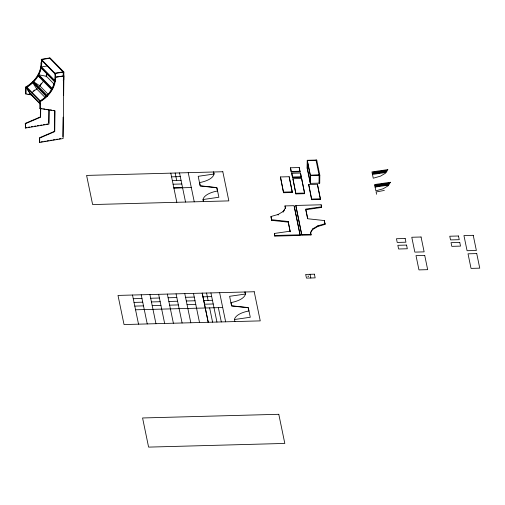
<?xml version="1.0" encoding="UTF-8"?>
<svg xmlns="http://www.w3.org/2000/svg" width="505" height="505" viewBox="0 0 505 505"><rect width="100%" height="100%" fill="white"/><g stroke="black" fill="none" stroke-linecap="round" stroke-linejoin="round"><path stroke-width="0.76" d="M49.162 110.033L48.985 124.116L25.515 128.03L25.3 123.371L40.337 116.926L40.444 108.461M41.258 62.942L40.993 62.67C41.479 72.916 34.302 82.006 25.787 86.98L25.704 93.873L31.922 95.06M25.515 128.03L25.3 123.371M25.97 94.145L26.052 87.251C35.899 81.76 42.767 70.807 41.303 59.344L50.008 57.886L63.87 72.032L63.775 79.96L63.138 80.068M53.233 110.336L54.723 110.563L54.464 131.344L39.434 137.789L39.642 142.448L63.119 138.534L63.883 75.939L55.121 77.082L55.386 77.353C55.872 87.605 48.695 96.689 40.185 101.663L40.097 108.562L54.988 110.841L54.736 131.616L39.699 138.061L39.642 142.448M40.097 108.562L39.914 101.391C49.761 95.906 56.629 84.954 55.165 73.484L41.303 59.344M25.572 123.643L40.602 117.198L40.716 107.969M48.733 123.062L48.89 109.762M63.188 75.744L63.232 72.139L49.37 57.993M62.866 136.697L63.106 117.135M63.378 95.224L63.617 75.668M270.964 216.512L271.621 220.35L288.216 222.137L290.217 231.808L288.229 221.506L271.627 219.719L270.964 216.512L278.129 214.461L283.147 211.481L285.407 207.934L284.99 205.92L294.169 205.674L300.185 235.437L274.84 236.125L274.423 233.455L290.224 231.183M271.621 220.35L271.627 219.719M274.84 236.125L274.423 233.455M278.122 215.086L278.129 214.461M280.445 176.952L283.57 192.733L292.281 192.493L292.294 191.868L289.157 176.718L280.445 176.952L283.57 192.733M283.147 211.481L283.141 212.113L284.65 209.745M284.99 205.92L285.401 208.559L285.407 207.934M288.216 222.137L288.229 221.506M289.157 176.718L292.281 192.493M290.508 167.78L291.265 172.098L299.976 171.864L299.983 171.239L299.219 167.546L290.508 167.78L291.265 172.098M291.783 173.303L292.54 177.621L301.258 177.388L301.264 176.763L300.5 173.07L291.783 173.303L292.54 177.621M292.906 178.713L295.911 193.914L304.622 193.674L304.629 193.049L301.618 178.48L292.906 178.713L295.911 193.914M295.804 205.459L301.82 235.229L310.992 234.983L310.588 232.338L312.848 228.79L317.866 225.811L325.031 223.766L324.368 220.552L307.766 218.766L305.771 209.095L321.571 206.823L321.148 204.777L295.804 205.459L301.82 235.229M299.219 167.546L299.976 171.864M300.5 173.07L301.258 177.388M301.618 178.48L304.622 193.674M307.28 160.293L307.185 168.222L310.316 183.372L319.722 183.119L319.816 175.191L316.685 160.041L307.28 160.293L310.417 175.443L310.316 183.372M307.248 168.512L307.343 160.584L316.061 160.35M308.688 184.476L311.692 199.677L320.41 199.437L320.416 198.812L317.405 184.243L308.688 184.476L311.692 199.677M310.259 183.081L310.354 175.153L319.072 174.919M310.992 234.983L310.588 232.338M310.575 232.963L312.848 228.79M316.667 161.48L316.685 160.041M317.405 184.243L320.41 199.437M312.841 229.415L317.86 226.436L317.866 225.811M319.034 183.138L319.128 175.21L315.997 160.06M321.148 204.777L321.565 207.448L305.759 209.72L307.608 218.646M321.565 207.448L321.571 206.823M324.362 221.177L324.368 220.552M317.86 226.436L325.024 224.39L325.031 223.766M376.118 186.257L387.909 184.59L376.174 186.294M46.163 75.908L46.94 73.749M46.17 76.899L47.205 74.02M373.252 172.363L386.205 170.538L373.258 172.369M39.649 85.604L41.404 83.293M39.478 86.456L43.424 81.254M33.526 90.881L34.7 90.023M30.83 93.311L30.268 93.715L26.323 87.523C36.171 82.031 43.039 71.079 41.568 59.615L49.642 58.264M31.443 92.857L37.307 88.583M39.649 101.12C49.496 95.634 56.364 84.682 54.9 73.212L62.967 71.868M384.349 190.429L376.111 191.969L376.585 194.28M47.35 65.934L41.479 66.912L54.805 80.516M55.165 73.484L63.87 72.032M55.386 77.353L63.883 75.939M25.25 127.759L26.765 127.506M28.28 127.254L29.795 127.001M31.31 126.749L32.819 126.496M34.334 126.244L35.849 125.991M37.364 125.739L38.879 125.486M40.394 125.234L41.909 124.981M43.424 124.729L44.939 124.476M46.447 124.224L47.962 123.971M40.892 141.924L42.407 141.671M43.922 141.419L45.437 141.166M46.952 140.914L48.467 140.661M49.976 140.409L51.491 140.156M53.006 139.904L54.521 139.651M56.036 139.399L57.551 139.146M59.066 138.894L60.581 138.641M372.223 173.158L386.899 171.05M372.482 174.421L385.99 172.476M374.836 185.802L389.513 183.687M375.095 187.058L388.604 185.114M308.707 167.849L307.255 167.887L310.266 182.457M291.271 171.473L299.983 171.239M171.567 176.838L180.279 176.605M310.417 175.443L319.816 175.191M292.546 176.996L301.264 176.763M172.331 180.531L181.042 180.298M173.089 184.224L181.806 183.99M173.853 187.917L182.57 187.677M173.871 188.011L191.307 187.538M283.576 192.102L292.294 191.868M295.917 193.282L304.629 193.049M311.705 199.052L320.416 198.812M301.826 234.604L311.004 234.358M274.846 235.494L300.191 234.812M133.257 298.72L141.974 298.48M150.692 298.247L159.397 298.013M168.121 297.78L176.832 297.54M185.537 297.306L194.248 297.073M202.972 296.839L211.683 296.605M134.021 302.407L142.738 302.173M151.456 301.94L160.161 301.706M168.885 301.466L177.596 301.232M186.301 300.999L195.012 300.765M203.736 300.532L212.447 300.292M134.785 306.099L143.502 305.866M152.213 305.632L160.918 305.392M169.642 305.159L178.36 304.925M187.065 304.692L195.776 304.458M204.493 304.218L213.211 303.985M135.548 309.792L222.711 307.539M27.939 94.214L29.423 94.441M39.832 108.291L42.066 108.632M43.556 108.859L45.04 109.086M46.529 109.314L48.764 109.654M50.254 109.882L51.744 110.109M375.941 185.045L388.818 183.176L375.865 185.007M40.04 77.221L38.203 76.002L51.535 89.6M41.562 60.24L54.887 73.837M40.937 66.995L55.335 81.684M41.246 68.169L54.578 81.766M53.858 83.893L46.397 76.274L38.847 74.828L52.173 88.425M38.09 74.91L52.482 89.593M48.423 94.612L39.895 85.907L33.772 81.842L47.104 95.445M32.825 81.848L47.217 96.537M46.132 96.398L32.8 82.795L36.751 88.987L45.286 97.692M40.204 100.716L26.879 87.119L27.668 88.356M25.787 86.98L40.185 101.663M30.003 93.444L40.4 104.049M39.914 103.721L30.319 93.93L26.052 87.251M319.406 181.604L319.722 183.119M324.494 221.821L325.024 224.39M307.337 161.209L310.348 175.778M310.045 274.303L310.809 277.996M294.156 206.299L300.185 235.437M245.045 291.991L245.462 294.005A25.193 10.649 0.7 0 1 231.019 302.583L231.681 305.796L248.283 307.577L250.278 317.254L234.478 319.526L234.901 321.571M244.982 291.991L245.405 294.036L229.605 296.309L231.599 305.98L248.201 307.766L248.864 310.979A25.193 10.649 0.7 0 0 234.421 319.551M213.64 171.99L214.057 174.01A25.193 10.649 0.7 0 1 199.614 182.589L200.277 185.796L216.879 187.582L218.873 197.253L203.073 199.525L203.496 201.571M213.577 171.997L214 174.036L198.2 176.314L200.195 185.985L216.796 187.772L217.459 190.978A25.193 10.649 0.7 0 0 203.016 199.557L203.433 201.571M219.637 292.679L225.659 321.818M218.349 307.659L221.304 321.938M188.232 172.678L194.255 201.823M210.92 292.913L216.948 322.051M206.564 293.026L208.092 300.412M209.638 307.892L212.592 322.171M179.515 172.912L185.543 202.057M175.159 173.032L176.687 180.411M170.804 173.152L176.826 202.29M193.491 293.38L199.513 322.525M184.773 293.613L190.808 322.758M176.068 293.853L182.097 322.992M167.344 294.087L173.379 323.225M158.633 294.32L164.655 323.465M149.916 294.554L155.95 323.699M141.211 294.794L147.239 323.932M132.499 295.027L138.522 324.166M308.018 276.191L308.479 276.222L308.069 276.147M385.296 171.952L373.504 173.594L385.296 171.952M387.808 169.623L385.561 173.152L380.543 176.131L373.264 178.208L371.958 171.902L387.808 169.623M390.422 182.267L388.175 185.789L383.156 188.769L375.878 190.852L374.571 184.546L390.422 182.267M222.819 171.744L86.595 175.418L92.623 204.563L228.841 200.889L222.819 171.744M473.235 235.317L463.944 235.57L467.074 250.72L476.366 250.474L473.235 235.317M421.063 237.003L411.777 237.255L414.845 252.115L424.137 251.862L421.063 237.003M458.477 235.993L449.766 236.226L450.523 239.919L459.241 239.686L458.477 235.993M405.168 238.505L396.45 238.739L397.214 242.432L405.932 242.198L405.168 238.505M459.758 242.425L451.047 242.659L451.811 246.352L460.522 246.112L459.758 242.425M406.557 245.07L397.839 245.31L398.603 248.997L407.314 248.763L406.557 245.07M476.739 253.586L468.021 253.819L471.032 268.389L479.75 268.155L476.739 253.586M424.718 255.385L416.006 255.618L418.954 269.897L427.672 269.664L424.718 255.385M314.407 274.183L305.689 274.417L306.453 278.11L315.164 277.876L314.407 274.183M254.223 291.745L118 295.419L124.028 324.557L260.245 320.883L254.223 291.745M278.792 414.296L142.574 417.97L148.596 447.114L284.814 443.434L278.792 414.296M208.23 322.285L202.208 293.146L208.23 322.285"/></g></svg>
